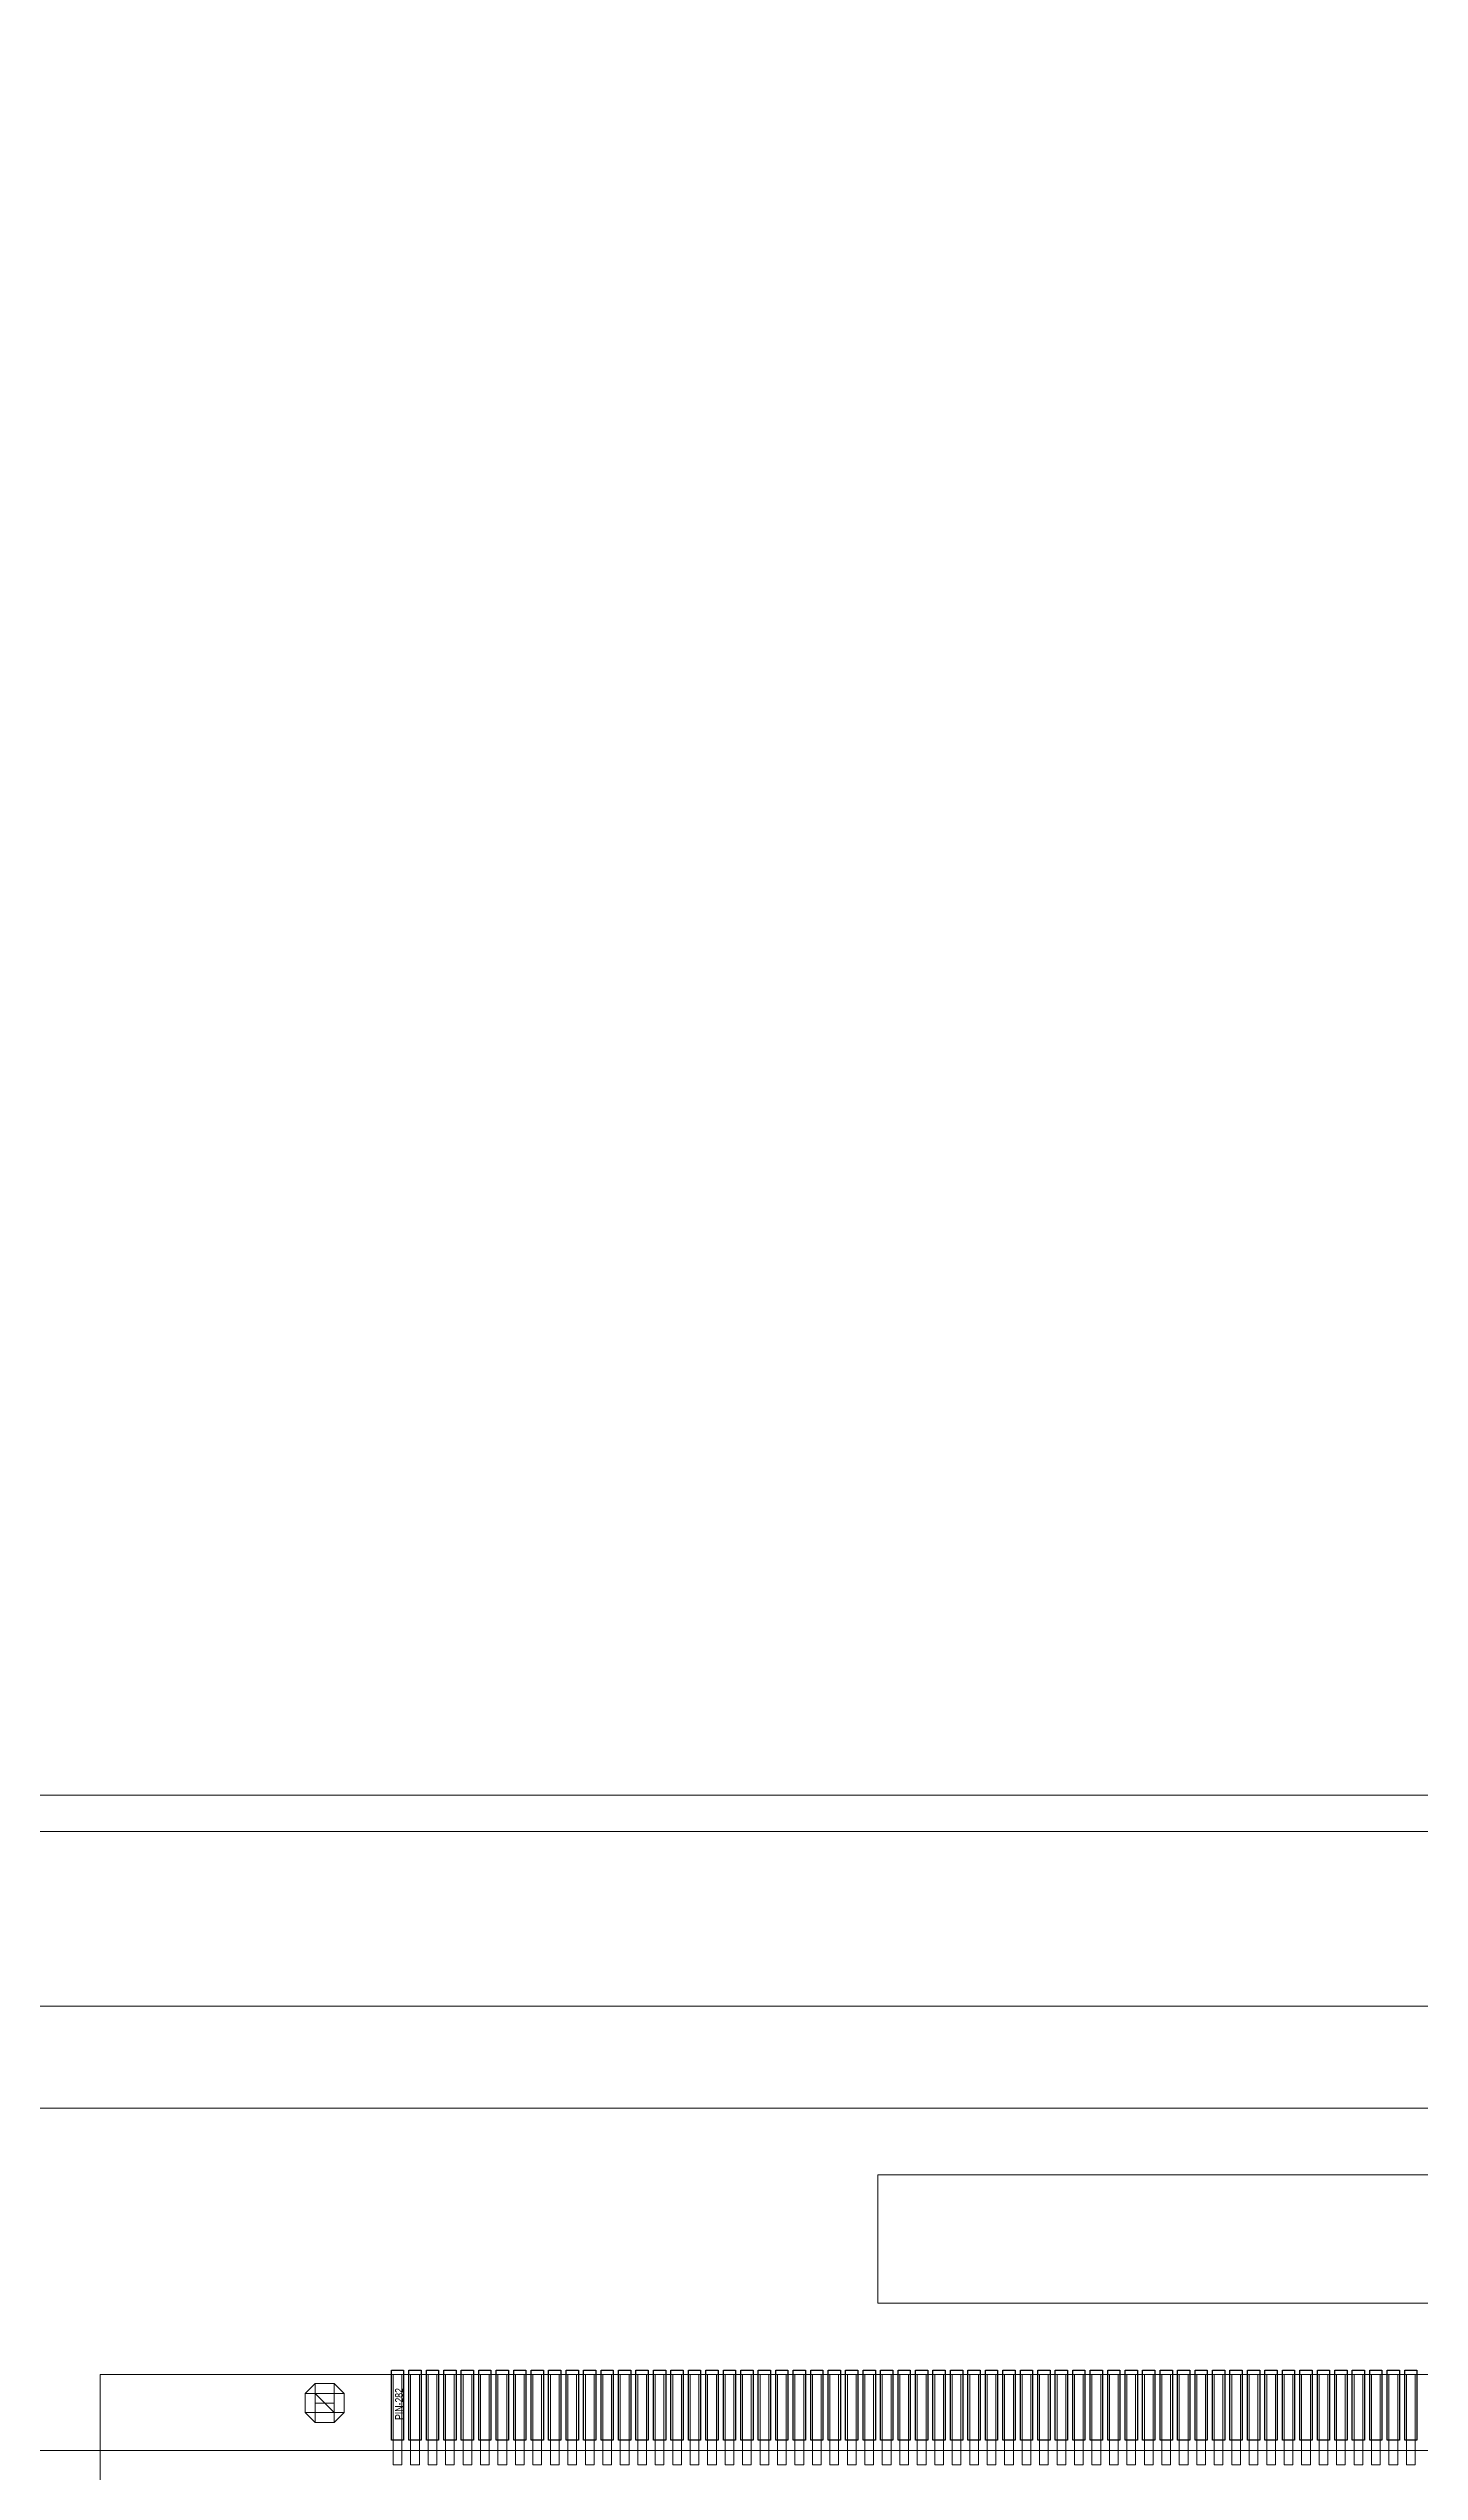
# Model space of a CAD drawing. Header units: inches. Extents: x 4091 to 6273, y -6229 to -5636.
# Drawn here: x 5810.29 to 5819.71, y -5933.88 to -5917.23 of the extents above; entities that cross this region are included whole.
import ezdxf

# ---------------------------------------------------------------- set-up
doc = ezdxf.new("R2010")
doc.units = ezdxf.units.IN
doc.header["$LTSCALE"] = 0.5
doc.header["$MEASUREMENT"] = 0
doc.layers.add('COVER LENS', color=6, linetype='Continuous', lineweight=0)
doc.layers.add('LCM', color=2, linetype='Continuous', lineweight=0)
doc.layers.add('图框及文字', color=7, linetype='Continuous')
doc.styles.add('宋体', font='', dxfattribs={"width": 0.8, "height": 3.5})
doc.styles.get('宋体').set_extended_font_data('SimSun')

# ---------------------------------------------------------------- blocks, each defined once
blk = doc.blocks.new('*U24')
at = {"layer": '图框及文字'}
blk.add_lwpolyline([(-0.042, 0.24), (0.042, 0.24), (0.042, -0.24), (-0.042, -0.24)], close=True, dxfattribs=at)
blk = doc.blocks.new('*U25')
at = {"layer": '图框及文字', "color": 0, "linetype": 'ByBlock', "lineweight": -2}
for p in [(0, 0), (0.12, 0), (0.24, 0), (0.36, 0), (0.48, 0), (0.6, 0), (0.72, 0), (0.84, 0), (0.96, 0), (1.08, 0), (1.2, 0), (1.32, 0), (1.44, 0), (1.56, 0), (1.68, 0), (1.8, 0), (1.92, 0), (2.04, 0), (2.16, 0), (2.28, 0), (2.4, 0), (2.52, 0), (2.64, 0), (2.76, 0), (2.88, 0), (3, 0), (3.12, 0), (3.24, 0), (3.36, 0), (3.48, 0), (3.6, 0), (3.72, 0), (3.84, 0), (3.96, 0), (4.08, 0), (4.2, 0), (4.32, 0), (4.44, 0), (4.56, 0), (4.68, 0), (4.8, 0), (4.92, 0), (5.04, 0), (5.16, 0), (5.28, 0), (5.4, 0), (5.52, 0), (5.64, 0), (5.76, 0), (5.88, 0), (6, 0), (6.12, 0), (6.24, 0), (6.36, 0), (6.48, 0), (6.6, 0), (6.72, 0), (6.84, 0), (6.96, 0)]:
    blk.add_blockref('*U24', p, dxfattribs=at)

msp = doc.modelspace()

# ---------------------------------------------------------------- linework, layer by layer
at = {"layer": 'COVER LENS', "color": 1, "lineweight": 0}
msp.add_lwpolyline([(5798.5989, -5805.2121), (5860.9829, -5805.2121), (5860.9829, -5929.4801), (5798.5989, -5929.4801)], close=True, dxfattribs=at)
at = {"layer": 'LCM'}
for p, q in [((5797.8489, -5931.3801), (5861.7329, -5931.3801)), ((5812.0569, -5933.3401), (5812.1264, -5933.2706)), ((5812.1264, -5933.2706), (5812.1264, -5933.3401)), ((5812.2564, -5933.2706), (5812.2564, -5933.3401)), ((5812.2564, -5933.2706), (5812.326, -5933.3401)), ((5812.1264, -5933.3401), (5812.0569, -5933.3401)), ((5812.1264, -5933.4701), (5812.0569, -5933.4701)), ((5812.1264, -5933.5397), (5812.0569, -5933.4701)), ((5812.1264, -5933.4701), (5812.1264, -5933.5397)), ((5812.326, -5933.3401), (5812.2564, -5933.3401)), ((5812.2564, -5933.4701), (5812.2564, -5933.5397)), ((5812.326, -5933.4701), (5812.2564, -5933.4701)), ((5812.326, -5933.4701), (5812.2564, -5933.5397))]:
    msp.add_line(p, q, dxfattribs=at)
for points in [[(5861.7329, -5933.7301), (5797.8489, -5933.7301), (5797.8489, -5804.4621), (5861.7329, -5804.4621)], [(5797.9489, -5804.5621), (5861.6329, -5804.5621), (5861.6329, -5930.6801), (5797.9489, -5930.6801)], [(5860.9829, -5929.4801), (5798.5989, -5929.4801), (5798.5989, -5805.2121), (5860.9829, -5805.2121)], [(5798.5989, -5805.2121), (5860.9829, -5805.2121), (5860.9829, -5929.4801), (5798.5989, -5929.4801)], [(5860.7329, -5929.2301), (5798.8489, -5929.2301), (5798.8489, -5805.4621), (5860.7329, -5805.4621)], [(5798.8489, -5929.2301), (5860.7329, -5929.2301), (5860.7329, -5805.4621), (5798.8489, -5805.4621)], [(5815.9909, -5932.7182), (5815.9909, -5931.8382), (5843.5909, -5931.8382), (5843.5909, -5932.7182)], [(5812.1264, -5933.2706), (5812.2564, -5933.2706), (5812.2564, -5933.5397), (5812.1264, -5933.5397)], [(5812.1264, -5933.2706), (5812.2564, -5933.2706), (5812.2564, -5933.5397), (5812.1264, -5933.5397)], [(5812.6614, -5933.8301), (5812.7214, -5933.8301), (5812.7214, -5933.2101), (5812.6614, -5933.2101)], [(5812.7814, -5933.8301), (5812.8414, -5933.8301), (5812.8414, -5933.2101), (5812.7814, -5933.2101)], [(5812.9014, -5933.8301), (5812.9614, -5933.8301), (5812.9614, -5933.2101), (5812.9014, -5933.2101)], [(5813.0214, -5933.8301), (5813.0814, -5933.8301), (5813.0814, -5933.2101), (5813.0214, -5933.2101)], [(5813.1414, -5933.8301), (5813.2014, -5933.8301), (5813.2014, -5933.2101), (5813.1414, -5933.2101)], [(5813.2614, -5933.8301), (5813.3214, -5933.8301), (5813.3214, -5933.2101), (5813.2614, -5933.2101)], [(5813.3814, -5933.8301), (5813.4414, -5933.8301), (5813.4414, -5933.2101), (5813.3814, -5933.2101)], [(5813.5014, -5933.8301), (5813.5614, -5933.8301), (5813.5614, -5933.2101), (5813.5014, -5933.2101)], [(5813.6214, -5933.8301), (5813.6814, -5933.8301), (5813.6814, -5933.2101), (5813.6214, -5933.2101)], [(5813.7414, -5933.8301), (5813.8014, -5933.8301), (5813.8014, -5933.2101), (5813.7414, -5933.2101)], [(5813.8614, -5933.8301), (5813.9214, -5933.8301), (5813.9214, -5933.2101), (5813.8614, -5933.2101)], [(5813.9814, -5933.8301), (5814.0414, -5933.8301), (5814.0414, -5933.2101), (5813.9814, -5933.2101)], [(5814.1014, -5933.8301), (5814.1614, -5933.8301), (5814.1614, -5933.2101), (5814.1014, -5933.2101)], [(5814.2214, -5933.8301), (5814.2814, -5933.8301), (5814.2814, -5933.2101), (5814.2214, -5933.2101)], [(5814.3414, -5933.8301), (5814.4014, -5933.8301), (5814.4014, -5933.2101), (5814.3414, -5933.2101)], [(5814.4614, -5933.8301), (5814.5214, -5933.8301), (5814.5214, -5933.2101), (5814.4614, -5933.2101)], [(5814.5814, -5933.8301), (5814.6414, -5933.8301), (5814.6414, -5933.2101), (5814.5814, -5933.2101)], [(5814.7014, -5933.8301), (5814.7614, -5933.8301), (5814.7614, -5933.2101), (5814.7014, -5933.2101)], [(5814.8214, -5933.8301), (5814.8814, -5933.8301), (5814.8814, -5933.2101), (5814.8214, -5933.2101)], [(5814.9414, -5933.8301), (5815.0014, -5933.8301), (5815.0014, -5933.2101), (5814.9414, -5933.2101)], [(5815.0614, -5933.8301), (5815.1214, -5933.8301), (5815.1214, -5933.2101), (5815.0614, -5933.2101)], [(5815.1814, -5933.8301), (5815.2414, -5933.8301), (5815.2414, -5933.2101), (5815.1814, -5933.2101)], [(5815.3014, -5933.8301), (5815.3614, -5933.8301), (5815.3614, -5933.2101), (5815.3014, -5933.2101)], [(5815.4214, -5933.8301), (5815.4814, -5933.8301), (5815.4814, -5933.2101), (5815.4214, -5933.2101)], [(5815.5414, -5933.8301), (5815.6014, -5933.8301), (5815.6014, -5933.2101), (5815.5414, -5933.2101)], [(5815.6614, -5933.8301), (5815.7214, -5933.8301), (5815.7214, -5933.2101), (5815.6614, -5933.2101)], [(5815.7814, -5933.8301), (5815.8414, -5933.8301), (5815.8414, -5933.2101), (5815.7814, -5933.2101)], [(5815.9014, -5933.8301), (5815.9614, -5933.8301), (5815.9614, -5933.2101), (5815.9014, -5933.2101)], [(5816.0214, -5933.8301), (5816.0814, -5933.8301), (5816.0814, -5933.2101), (5816.0214, -5933.2101)], [(5816.1414, -5933.8301), (5816.2014, -5933.8301), (5816.2014, -5933.2101), (5816.1414, -5933.2101)], [(5816.2614, -5933.8301), (5816.3214, -5933.8301), (5816.3214, -5933.2101), (5816.2614, -5933.2101)], [(5816.3814, -5933.8301), (5816.4414, -5933.8301), (5816.4414, -5933.2101), (5816.3814, -5933.2101)], [(5816.5014, -5933.8301), (5816.5614, -5933.8301), (5816.5614, -5933.2101), (5816.5014, -5933.2101)], [(5816.6214, -5933.8301), (5816.6814, -5933.8301), (5816.6814, -5933.2101), (5816.6214, -5933.2101)], [(5816.7414, -5933.8301), (5816.8014, -5933.8301), (5816.8014, -5933.2101), (5816.7414, -5933.2101)], [(5816.8614, -5933.8301), (5816.9214, -5933.8301), (5816.9214, -5933.2101), (5816.8614, -5933.2101)], [(5816.9814, -5933.8301), (5817.0414, -5933.8301), (5817.0414, -5933.2101), (5816.9814, -5933.2101)], [(5817.1014, -5933.8301), (5817.1614, -5933.8301), (5817.1614, -5933.2101), (5817.1014, -5933.2101)], [(5817.2214, -5933.8301), (5817.2814, -5933.8301), (5817.2814, -5933.2101), (5817.2214, -5933.2101)], [(5817.3414, -5933.8301), (5817.4014, -5933.8301), (5817.4014, -5933.2101), (5817.3414, -5933.2101)], [(5817.4614, -5933.8301), (5817.5214, -5933.8301), (5817.5214, -5933.2101), (5817.4614, -5933.2101)], [(5817.5814, -5933.8301), (5817.6414, -5933.8301), (5817.6414, -5933.2101), (5817.5814, -5933.2101)], [(5817.7014, -5933.8301), (5817.7614, -5933.8301), (5817.7614, -5933.2101), (5817.7014, -5933.2101)], [(5817.8214, -5933.8301), (5817.8814, -5933.8301), (5817.8814, -5933.2101), (5817.8214, -5933.2101)], [(5817.9414, -5933.8301), (5818.0014, -5933.8301), (5818.0014, -5933.2101), (5817.9414, -5933.2101)], [(5818.0614, -5933.8301), (5818.1214, -5933.8301), (5818.1214, -5933.2101), (5818.0614, -5933.2101)], [(5818.1814, -5933.8301), (5818.2414, -5933.8301), (5818.2414, -5933.2101), (5818.1814, -5933.2101)], [(5818.3014, -5933.8301), (5818.3614, -5933.8301), (5818.3614, -5933.2101), (5818.3014, -5933.2101)], [(5818.4214, -5933.8301), (5818.4814, -5933.8301), (5818.4814, -5933.2101), (5818.4214, -5933.2101)], [(5818.5414, -5933.8301), (5818.6014, -5933.8301), (5818.6014, -5933.2101), (5818.5414, -5933.2101)], [(5818.6614, -5933.8301), (5818.7214, -5933.8301), (5818.7214, -5933.2101), (5818.6614, -5933.2101)], [(5818.7814, -5933.8301), (5818.8414, -5933.8301), (5818.8414, -5933.2101), (5818.7814, -5933.2101)], [(5818.9014, -5933.8301), (5818.9614, -5933.8301), (5818.9614, -5933.2101), (5818.9014, -5933.2101)], [(5819.0214, -5933.8301), (5819.0814, -5933.8301), (5819.0814, -5933.2101), (5819.0214, -5933.2101)], [(5819.1414, -5933.8301), (5819.2014, -5933.8301), (5819.2014, -5933.2101), (5819.1414, -5933.2101)], [(5819.2614, -5933.8301), (5819.3214, -5933.8301), (5819.3214, -5933.2101), (5819.2614, -5933.2101)], [(5819.3814, -5933.8301), (5819.4414, -5933.8301), (5819.4414, -5933.2101), (5819.3814, -5933.2101)], [(5819.5014, -5933.8301), (5819.5614, -5933.8301), (5819.5614, -5933.2101), (5819.5014, -5933.2101)], [(5819.6214, -5933.8301), (5819.6814, -5933.8301), (5819.6814, -5933.2101), (5819.6214, -5933.2101)], [(5812.0569, -5933.4701), (5812.326, -5933.4701), (5812.326, -5933.3401), (5812.0569, -5933.3401)], [(5812.0569, -5933.4701), (5812.326, -5933.4701), (5812.326, -5933.3401), (5812.0569, -5933.3401)]]:
    msp.add_lwpolyline(points, close=True, dxfattribs=at)
msp.add_lwpolyline([(5810.6494, -5936.5375), (5810.6494, -5933.2101), (5848.4547, -5933.2101), (5848.4547, -5935.7721, -0.2443869)], format="xyb", dxfattribs=at)
for points in [[(5812.1264, -5933.3401), (5812.2564, -5933.4701)], [(5812.1264, -5933.4051), (5812.2564, -5933.4051)]]:
    msp.add_lwpolyline(points, dxfattribs=at)

# ---------------------------------------------------------------- block references
msp.add_blockref('*U25', (5812.6914, -5933.4201), dxfattribs=at)

# ---------------------------------------------------------------- texts
at = {"layer": 'LCM', "char_height": 0.0533, "width": 0.404643, "attachment_point": 1, "rotation": 90, "style": '宋体'}
for insert in [(5812.6745, -5933.5211), (5812.6745, -5933.5211), (5812.6745, -5933.5211), (5812.6745, -5933.5211), (5812.6752, -5933.5211), (5812.6752, -5933.5211), (5812.6752, -5933.5211), (5812.6752, -5933.5211)]:
    msp.add_mtext('{\\fArial|b0|i0|c134|p34;PIN-282}', dxfattribs=dict(at, insert=insert))

doc.saveas('drawing.dxf')
